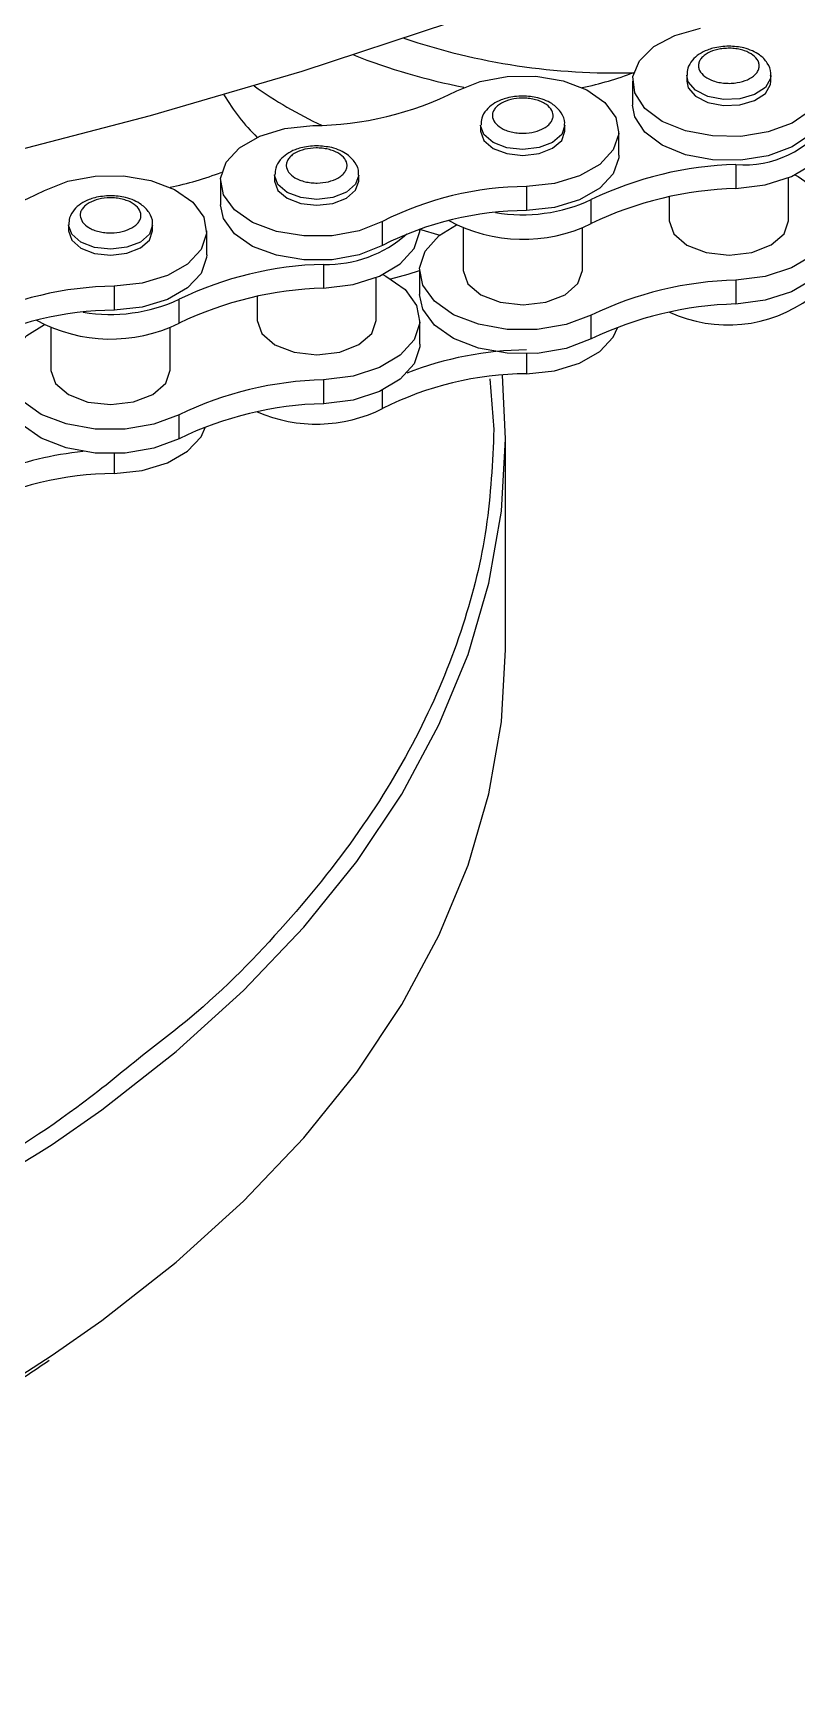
# Model space of a CAD drawing. Header units: millimetres. Extents: x 334 to 3694, y 0 to 2376.
# Drawn here: x 2638.38 to 2657.91, y 1122.72 to 1165.3 of the extents above; entities that cross this region are included whole.
import ezdxf

# ---------------------------------------------------------------- set-up
doc = ezdxf.new("R2010")
doc.units = ezdxf.units.MM
doc.header["$LTSCALE"] = 3
doc.layers.add('1_외형선', color=7, linetype='Continuous', lineweight=25)

msp = doc.modelspace()

# ---------------------------------------------------------------- linework, layer by layer
at = {"layer": '1_외형선'}
for p, q in [((2653.711, 1164.068), (2653.711, 1163.456)), ((2655.094, 1164.22), (2655.094, 1164.068)), ((2657.248, 1164.068), (2657.248, 1164.22)), ((2649.824, 1162.944), (2649.824, 1162.792)), ((2651.978, 1162.792), (2651.978, 1162.944)), ((2653.361, 1162.18), (2653.361, 1162.792)), ((2656.351, 1161.935), (2656.351, 1161.323)), ((2643.171, 1161.516), (2643.171, 1160.904)), ((2644.554, 1161.668), (2644.554, 1161.516)), ((2646.708, 1161.516), (2646.708, 1161.668)), ((2657.695, 1160.501), (2657.695, 1161.599)), ((2650.998, 1161.373), (2650.998, 1160.761)), ((2654.647, 1161.114), (2654.647, 1160.501)), ((2652.654, 1160.428), (2652.654, 1161.04)), ((2639.283, 1160.392), (2639.283, 1160.24)), ((2641.437, 1160.24), (2641.437, 1160.392)), ((2642.82, 1159.628), (2642.82, 1160.24)), ((2647.316, 1159.869), (2647.316, 1160.482)), ((2648.264, 1160.285), (2648.78, 1160.133)), ((2649.377, 1160.323), (2649.377, 1159.225)), ((2652.425, 1159.225), (2652.425, 1160.323)), ((2645.81, 1159.383), (2645.81, 1158.771)), ((2647.155, 1157.949), (2647.155, 1159.047)), ((2648.261, 1159.225), (2648.261, 1158.613)), ((2656.351, 1158.981), (2656.351, 1158.368)), ((2640.457, 1158.821), (2640.457, 1158.209)), ((2644.107, 1158.562), (2644.107, 1157.949)), ((2642.113, 1157.876), (2642.113, 1158.488)), ((2638.836, 1157.771), (2638.836, 1156.673)), ((2641.884, 1156.673), (2641.884, 1157.771)), ((2648.271, 1157.337), (2648.271, 1157.949)), ((2652.654, 1157.473), (2652.654, 1158.086)), ((2650.998, 1157.09), (2650.998, 1156.582)), ((2645.81, 1156.429), (2645.81, 1155.816)), ((2650.062, 1156.454), (2650.164, 1155.16)), ((2650.464, 1154.915), (2650.381, 1156.548)), ((2647.316, 1155.69), (2647.316, 1156.164)), ((2642.113, 1154.921), (2642.113, 1155.534)), ((2650.464, 1149.526), (2650.464, 1154.915)), ((2640.457, 1154.538), (2640.457, 1154.03))]:
    msp.add_line(p, q, dxfattribs=at)
at = {"layer": '1_외형선', "flags": 128}
for points in [[(2659.665, 1169.919), (2656.241, 1168.371), (2652.691, 1166.92), (2649.025, 1165.569), (2645.249, 1164.322), (2641.374, 1163.182), (2637.407, 1162.152), (2633.36, 1161.233), (2629.24, 1160.429), (2625.057, 1159.74), (2620.822, 1159.168), (2616.543, 1158.716), (2612.232, 1158.383), (2607.898, 1158.171), (2603.552, 1158.08), (2599.203, 1158.11), (2594.861, 1158.262), (2590.537, 1158.534), (2586.648, 1158.885)], [(2658.261, 1163.319), (2657.791, 1162.999), (2657.179, 1162.772), (2656.478, 1162.659), (2655.751, 1162.669), (2655.061, 1162.801), (2654.468, 1163.043), (2654.023, 1163.376), (2653.767, 1163.769), (2653.72, 1164.188), (2653.888, 1164.596), (2654.255, 1164.958), (2654.79, 1165.243), (2655.445, 1165.425)], [(2649.215, 1163.826), (2649.813, 1164.066), (2650.506, 1164.194), (2651.233, 1164.199), (2651.931, 1164.082), (2652.539, 1163.852), (2653.004, 1163.529), (2653.285, 1163.142), (2653.358, 1162.724), (2653.216, 1162.312), (2652.872, 1161.942), (2652.356, 1161.647), (2651.712, 1161.451), (2650.998, 1161.373)], [(2655.319, 1163.84), (2655.132, 1164.057), (2655.094, 1164.226)], [(2655.094, 1164.068), (2655.132, 1163.905), (2655.319, 1163.688)], [(2657.248, 1164.215), (2657.24, 1164.141), (2657.106, 1163.911), (2656.83, 1163.728), (2656.453, 1163.62), (2656.034, 1163.603), (2655.636, 1163.681), (2655.319, 1163.84)], [(2655.319, 1163.688), (2655.636, 1163.529), (2656.034, 1163.451), (2656.453, 1163.468), (2656.83, 1163.576), (2657.106, 1163.759), (2657.24, 1163.989), (2657.248, 1164.068)], [(2658.261, 1162.707), (2657.791, 1162.387), (2657.179, 1162.16), (2656.478, 1162.047), (2655.751, 1162.056), (2655.061, 1162.188), (2654.468, 1162.431), (2654.023, 1162.763), (2653.767, 1163.156), (2653.711, 1163.456)], [(2647.316, 1160.482), (2646.719, 1160.242), (2646.026, 1160.114), (2645.299, 1160.109), (2644.601, 1160.226), (2643.993, 1160.457), (2643.528, 1160.779), (2643.246, 1161.166), (2643.174, 1161.584), (2643.315, 1161.996), (2643.66, 1162.366), (2644.176, 1162.661), (2644.82, 1162.857), (2645.534, 1162.935)], [(2649.908, 1162.703), (2649.824, 1162.941), (2649.824, 1162.949)], [(2649.824, 1162.792), (2649.824, 1162.789), (2649.908, 1162.552)], [(2651.978, 1162.942), (2651.898, 1162.709), (2651.666, 1162.506), (2651.318, 1162.371), (2650.906, 1162.322), (2650.493, 1162.368), (2650.143, 1162.502), (2649.908, 1162.703)], [(2649.908, 1162.552), (2650.143, 1162.35), (2650.493, 1162.217), (2650.906, 1162.17), (2651.318, 1162.219), (2651.666, 1162.354), (2651.898, 1162.557), (2651.978, 1162.792)], [(2656.351, 1161.323), (2657.102, 1161.417), (2657.775, 1161.632), (2658.311, 1161.95), (2658.666, 1162.344), (2658.809, 1162.78), (2658.811, 1162.843)], [(2653.361, 1162.18), (2653.358, 1162.112), (2653.216, 1161.7), (2652.872, 1161.33), (2652.356, 1161.034), (2651.712, 1160.839), (2650.998, 1160.761)], [(2638.675, 1161.274), (2639.272, 1161.514), (2639.965, 1161.642), (2640.692, 1161.647), (2641.39, 1161.53), (2641.998, 1161.3), (2642.464, 1160.977), (2642.745, 1160.59), (2642.818, 1160.172), (2642.676, 1159.76), (2642.332, 1159.39), (2641.815, 1159.095), (2641.172, 1158.899), (2640.457, 1158.821)], [(2644.638, 1161.427), (2644.554, 1161.665), (2644.554, 1161.673)], [(2644.554, 1161.516), (2644.554, 1161.513), (2644.638, 1161.276)], [(2646.708, 1161.666), (2646.628, 1161.433), (2646.396, 1161.23), (2646.047, 1161.095), (2645.636, 1161.046), (2645.223, 1161.092), (2644.873, 1161.226), (2644.638, 1161.427)], [(2644.638, 1161.276), (2644.873, 1161.074), (2645.223, 1160.941), (2645.636, 1160.894), (2646.047, 1160.943), (2646.396, 1161.078), (2646.628, 1161.281), (2646.708, 1161.516)], [(2657.861, 1161.672), (2657.942, 1161.632), (2658.431, 1161.289), (2658.729, 1160.88), (2658.809, 1160.438), (2658.666, 1160.002), (2658.311, 1159.609), (2657.775, 1159.291), (2657.102, 1159.075), (2656.351, 1158.981)], [(2647.316, 1159.869), (2646.719, 1159.63), (2646.026, 1159.502), (2645.299, 1159.496), (2644.601, 1159.614), (2643.993, 1159.844), (2643.528, 1160.167), (2643.246, 1160.554), (2643.171, 1160.904)], [(2639.367, 1160.152), (2639.283, 1160.389), (2639.284, 1160.397)], [(2639.283, 1160.24), (2639.283, 1160.237), (2639.367, 1160)], [(2641.437, 1160.39), (2641.357, 1160.157), (2641.125, 1159.954), (2640.777, 1159.819), (2640.365, 1159.77), (2639.953, 1159.817), (2639.602, 1159.95), (2639.367, 1160.152)], [(2639.367, 1160), (2639.602, 1159.799), (2639.953, 1159.665), (2640.365, 1159.618), (2640.777, 1159.667), (2641.125, 1159.802), (2641.357, 1160.005), (2641.437, 1160.24)], [(2645.81, 1158.771), (2646.562, 1158.865), (2647.234, 1159.08), (2647.77, 1159.398), (2648.125, 1159.792), (2648.269, 1160.228), (2648.271, 1160.291)], [(2652.654, 1158.086), (2652.011, 1157.843), (2651.274, 1157.717), (2650.505, 1157.719), (2649.769, 1157.848), (2649.13, 1158.095), (2648.641, 1158.438), (2648.344, 1158.847), (2648.263, 1159.288), (2648.407, 1159.724), (2648.761, 1160.118), (2649.211, 1160.396)], [(2654.647, 1160.501), (2654.647, 1160.497), (2654.766, 1160.161)], [(2654.766, 1160.161), (2655.098, 1159.877), (2655.594, 1159.687), (2656.178, 1159.622), (2656.761, 1159.69), (2657.254, 1159.882), (2657.582, 1160.168), (2657.695, 1160.501)], [(2658.811, 1159.889), (2658.809, 1159.826), (2658.666, 1159.39), (2658.311, 1158.996), (2657.775, 1158.678), (2657.102, 1158.463), (2656.351, 1158.368)], [(2642.82, 1159.628), (2642.818, 1159.56), (2642.676, 1159.148), (2642.332, 1158.778), (2641.815, 1158.482), (2641.172, 1158.287), (2640.457, 1158.209)], [(2647.321, 1159.12), (2647.402, 1159.08), (2647.891, 1158.737), (2648.188, 1158.328), (2648.269, 1157.886), (2648.125, 1157.45), (2647.77, 1157.057), (2647.234, 1156.739), (2646.562, 1156.523), (2645.81, 1156.429)], [(2647.524, 1159.012), (2647.975, 1159.135), (2648.261, 1159.229)], [(2649.377, 1159.225), (2649.377, 1159.222), (2649.496, 1158.885)], [(2649.496, 1158.885), (2649.828, 1158.601), (2650.324, 1158.411), (2650.908, 1158.346), (2651.49, 1158.414), (2651.983, 1158.606), (2652.312, 1158.892), (2652.425, 1159.225)], [(2652.654, 1157.473), (2652.011, 1157.23), (2651.274, 1157.104), (2650.505, 1157.106), (2649.769, 1157.236), (2649.13, 1157.483), (2648.641, 1157.825), (2648.344, 1158.234), (2648.261, 1158.613)], [(2642.113, 1155.534), (2641.47, 1155.291), (2640.733, 1155.165), (2639.964, 1155.167), (2639.229, 1155.297), (2638.59, 1155.543), (2638.101, 1155.886), (2637.803, 1156.295), (2637.723, 1156.736), (2637.866, 1157.172), (2638.221, 1157.566), (2638.671, 1157.844)], [(2644.107, 1157.949), (2644.107, 1157.946), (2644.225, 1157.609)], [(2644.225, 1157.609), (2644.558, 1157.325), (2645.054, 1157.135), (2645.637, 1157.07), (2646.22, 1157.138), (2646.713, 1157.33), (2647.041, 1157.616), (2647.155, 1157.949)], [(2650.998, 1156.582), (2651.712, 1156.66), (2652.356, 1156.855), (2652.872, 1157.151), (2653.216, 1157.521), (2653.33, 1157.774)], [(2648.271, 1157.337), (2648.269, 1157.274), (2648.125, 1156.838), (2647.77, 1156.444), (2647.234, 1156.126), (2646.562, 1155.911), (2645.81, 1155.816)], [(2638.836, 1156.673), (2638.836, 1156.67), (2638.955, 1156.333)], [(2638.955, 1156.333), (2639.288, 1156.049), (2639.783, 1155.859), (2640.367, 1155.794), (2640.95, 1155.862), (2641.443, 1156.054), (2641.771, 1156.34), (2641.884, 1156.673)], [(2642.113, 1154.921), (2641.47, 1154.678), (2640.733, 1154.552), (2639.964, 1154.554), (2639.229, 1154.684), (2638.59, 1154.931), (2638.101, 1155.273), (2637.803, 1155.683), (2637.72, 1156.061)], [(2640.457, 1154.03), (2641.172, 1154.108), (2641.815, 1154.303), (2642.332, 1154.599), (2642.676, 1154.969), (2642.789, 1155.222)], [(2638.865, 1136.853), (2640.135, 1137.742), (2642.037, 1139.233), (2643.764, 1140.794), (2645.305, 1142.418), (2646.655, 1144.098), (2647.808, 1145.826), (2648.759, 1147.595), (2649.502, 1149.396), (2650.036, 1151.222), (2650.357, 1153.065), (2650.464, 1154.915)], [(2638.865, 1131.464), (2640.135, 1132.353), (2642.037, 1133.844), (2643.764, 1135.405), (2645.305, 1137.029), (2646.655, 1138.709), (2647.808, 1140.437), (2648.759, 1142.206), (2649.502, 1144.007), (2650.036, 1145.833), (2650.357, 1147.675), (2650.464, 1149.526)], [(2614.627, 1122.721), (2616.685, 1123.061), (2619.716, 1123.668), (2622.669, 1124.391), (2625.532, 1125.226), (2628.292, 1126.17), (2630.937, 1127.218), (2633.454, 1128.366), (2635.833, 1129.608), (2638.064, 1130.939), (2638.865, 1131.464)]]:
    msp.add_lwpolyline(points, dxfattribs=at)
at = {"layer": '1_외형선'}
for centre, radius, start, end in [((2653.262, 1181.139), 16.857, 251.3178, 271.628), ((2652.574, 1179.964), 16.36, 248.4846, 258.8006), ((2650.683, 1172.306), 8.576, 281.6988, 290.8996), ((2648.013, 1166.557), 5.535, 210.8247, 225.1532), ((2650.535, 1173.122), 11.245, 234.663, 244.8615), ((2645.489, 1171.171), 8.236, 270.3158, 296.904), ((2656.56, 1164.544), 2.617, 265.4127, 326.0287), ((2656.572, 1152.941), 8.997, 91.406, 115.8138), ((2640.143, 1169.754), 8.576, 281.6988, 290.8996), ((2634.948, 1168.619), 8.236, 270.3158, 296.904), ((2651.043, 1153.137), 8.236, 90.3158, 116.904), ((2656.572, 1152.328), 8.997, 91.406, 115.8138), ((2651.043, 1152.525), 8.236, 90.3158, 116.904), ((2650.896, 1164.829), 4.177, 260.4391, 294.8902), ((2650.906, 1164), 3.977, 241.4983, 296.0747), ((2645.887, 1162.468), 3.086, 268.5825, 311.6345), ((2646.031, 1150.389), 8.997, 91.406, 115.8138), ((2656.572, 1149.986), 8.997, 91.406, 115.8138), ((2640.503, 1150.585), 8.236, 90.3158, 116.904), ((2646.031, 1149.776), 8.997, 91.406, 115.8138), ((2656.146, 1161.394), 3.562, 245.1756, 306.4329), ((2640.503, 1149.973), 8.236, 90.3158, 116.904), ((2640.355, 1162.278), 4.177, 260.4391, 294.8902), ((2656.572, 1149.374), 8.997, 91.406, 115.8138), ((2640.365, 1161.448), 3.977, 241.4983, 296.0747), ((2651.089, 1148.606), 8.589, 90.6096, 111.5337), ((2646.031, 1147.434), 8.997, 91.406, 115.8138), ((2651.043, 1148.346), 8.236, 90.3158, 116.904), ((2646.031, 1146.822), 8.997, 91.406, 115.8138), ((2645.625, 1159.116), 3.821, 246.636, 296.2821), ((2640.473, 1146.285), 8.346, 95.5839, 111.6359), ((2640.503, 1145.794), 8.236, 90.3158, 116.904), ((2606.998, 1187.256), 59.632, 277.52651, 302.30288)]:
    msp.add_arc(centre, radius, start, end, dxfattribs=at)
for points, knots in [([(2656.171, 1164.968), (2656.033, 1164.959), (2655.84, 1164.945), (2655.59, 1164.861), (2655.403, 1164.765), (2655.23, 1164.61), (2655.112, 1164.425), (2655.107, 1164.287), (2655.105, 1164.229)], [0, 0, 0, 0, 0.259313, 0.360287, 0.524749, 0.692737, 0.869619, 1, 1, 1, 1]), ([(2655.556, 1164.191), (2655.505, 1164.239), (2655.425, 1164.314), (2655.391, 1164.431), (2655.395, 1164.522), (2655.431, 1164.612), (2655.517, 1164.719), (2655.685, 1164.829), (2655.911, 1164.894), (2656.112, 1164.915), (2656.271, 1164.913), (2656.426, 1164.892), (2656.611, 1164.842), (2656.801, 1164.746), (2656.915, 1164.615), (2656.952, 1164.499), (2656.947, 1164.407), (2656.911, 1164.318), (2656.825, 1164.211), (2656.658, 1164.101), (2656.432, 1164.035), (2656.231, 1164.014), (2656.072, 1164.017), (2655.917, 1164.038), (2655.729, 1164.086), (2655.624, 1164.15), (2655.556, 1164.191)], [0, 0, 0, 0, 0.059861, 0.092397, 0.125, 0.157537, 0.190139, 0.25, 0.309861, 0.342397, 0.375, 0.407537, 0.440139, 0.5, 0.559861, 0.592397, 0.625, 0.657537, 0.690139, 0.75, 0.809861, 0.842397, 0.875, 0.907537, 0.940139, 1, 1, 1, 1]), ([(2657.238, 1164.213), (2657.241, 1164.234), (2657.258, 1164.346), (2657.164, 1164.549), (2656.989, 1164.733), (2656.774, 1164.853), (2656.515, 1164.945), (2656.302, 1164.96), (2656.171, 1164.968)], [0, 0, 0, 0, 0.047905, 0.250256, 0.462039, 0.606247, 0.75749, 1, 1, 1, 1]), ([(2650.901, 1163.692), (2650.762, 1163.683), (2650.57, 1163.669), (2650.319, 1163.585), (2650.133, 1163.489), (2649.96, 1163.335), (2649.842, 1163.148), (2649.836, 1163.01), (2649.834, 1162.95)], [0, 0, 0, 0, 0.258784, 0.359552, 0.523678, 0.691323, 0.867845, 1, 1, 1, 1]), ([(2650.184, 1163.015), (2650.156, 1163.07), (2650.113, 1163.154), (2650.132, 1163.272), (2650.177, 1163.36), (2650.252, 1163.441), (2650.383, 1163.532), (2650.593, 1163.613), (2650.841, 1163.643), (2651.044, 1163.633), (2651.197, 1163.607), (2651.338, 1163.564), (2651.495, 1163.488), (2651.635, 1163.367), (2651.687, 1163.224), (2651.671, 1163.106), (2651.625, 1163.018), (2651.55, 1162.937), (2651.42, 1162.846), (2651.209, 1162.765), (2650.961, 1162.735), (2650.758, 1162.745), (2650.605, 1162.771), (2650.464, 1162.814), (2650.305, 1162.889), (2650.232, 1162.966), (2650.184, 1163.015)], [0, 0, 0, 0, 0.059861, 0.092397, 0.125, 0.157537, 0.190139, 0.25, 0.309861, 0.342397, 0.375, 0.407537, 0.440139, 0.5, 0.559861, 0.592397, 0.625, 0.657537, 0.690139, 0.75, 0.809861, 0.842397, 0.875, 0.907537, 0.940139, 1, 1, 1, 1]), ([(2651.968, 1162.941), (2651.971, 1162.961), (2651.988, 1163.071), (2651.894, 1163.273), (2651.718, 1163.457), (2651.504, 1163.577), (2651.245, 1163.669), (2651.032, 1163.684), (2650.901, 1163.692)], [0, 0, 0, 0, 0.045172, 0.248104, 0.460494, 0.605116, 0.756794, 1, 1, 1, 1]), ([(2645.631, 1162.416), (2645.492, 1162.407), (2645.3, 1162.393), (2645.049, 1162.309), (2644.862, 1162.213), (2644.689, 1162.059), (2644.571, 1161.872), (2644.566, 1161.734), (2644.564, 1161.674)], [0, 0, 0, 0, 0.258784, 0.359552, 0.523678, 0.691323, 0.867845, 1, 1, 1, 1]), ([(2644.914, 1161.739), (2644.886, 1161.794), (2644.843, 1161.878), (2644.862, 1161.996), (2644.907, 1162.084), (2644.981, 1162.165), (2645.112, 1162.256), (2645.323, 1162.337), (2645.571, 1162.367), (2645.774, 1162.357), (2645.927, 1162.331), (2646.068, 1162.288), (2646.224, 1162.212), (2646.365, 1162.091), (2646.417, 1161.948), (2646.4, 1161.83), (2646.355, 1161.742), (2646.28, 1161.661), (2646.149, 1161.57), (2645.939, 1161.489), (2645.691, 1161.459), (2645.488, 1161.469), (2645.335, 1161.495), (2645.194, 1161.538), (2645.035, 1161.613), (2644.962, 1161.69), (2644.914, 1161.739)], [0, 0, 0, 0, 0.059861, 0.092397, 0.125, 0.157537, 0.190139, 0.25, 0.309861, 0.342397, 0.375, 0.407537, 0.440139, 0.5, 0.559861, 0.592397, 0.625, 0.657537, 0.690139, 0.75, 0.809861, 0.842397, 0.875, 0.907537, 0.940139, 1, 1, 1, 1]), ([(2646.698, 1161.665), (2646.701, 1161.685), (2646.718, 1161.795), (2646.623, 1161.997), (2646.448, 1162.181), (2646.234, 1162.301), (2645.975, 1162.393), (2645.762, 1162.408), (2645.631, 1162.416)], [0, 0, 0, 0, 0.045172, 0.248104, 0.460494, 0.605116, 0.756794, 1, 1, 1, 1]), ([(2640.36, 1161.141), (2640.222, 1161.131), (2640.029, 1161.117), (2639.779, 1161.033), (2639.592, 1160.937), (2639.419, 1160.783), (2639.301, 1160.596), (2639.296, 1160.458), (2639.294, 1160.398)], [0, 0, 0, 0, 0.258784, 0.359552, 0.523678, 0.691323, 0.867845, 1, 1, 1, 1]), ([(2639.644, 1160.463), (2639.616, 1160.518), (2639.572, 1160.602), (2639.591, 1160.72), (2639.636, 1160.808), (2639.711, 1160.889), (2639.842, 1160.98), (2640.053, 1161.061), (2640.3, 1161.091), (2640.504, 1161.081), (2640.657, 1161.055), (2640.798, 1161.012), (2640.954, 1160.936), (2641.094, 1160.815), (2641.146, 1160.672), (2641.13, 1160.554), (2641.085, 1160.466), (2641.01, 1160.385), (2640.879, 1160.294), (2640.668, 1160.213), (2640.421, 1160.183), (2640.217, 1160.193), (2640.064, 1160.219), (2639.924, 1160.262), (2639.765, 1160.337), (2639.691, 1160.414), (2639.644, 1160.463)], [0, 0, 0, 0, 0.059861, 0.092397, 0.125, 0.157537, 0.190139, 0.25, 0.309861, 0.342397, 0.375, 0.407537, 0.440139, 0.5, 0.559861, 0.592397, 0.625, 0.657537, 0.690139, 0.75, 0.809861, 0.842397, 0.875, 0.907537, 0.940139, 1, 1, 1, 1]), ([(2641.428, 1160.389), (2641.431, 1160.409), (2641.447, 1160.519), (2641.353, 1160.721), (2641.178, 1160.905), (2640.963, 1161.025), (2640.705, 1161.117), (2640.492, 1161.132), (2640.36, 1161.141)], [0, 0, 0, 0, 0.045172, 0.248104, 0.460494, 0.605116, 0.756794, 1, 1, 1, 1]), ([(2650.164, 1155.16), (2650.126, 1154.321), (2650.049, 1152.641), (2649.419, 1150.104), (2648.385, 1147.551), (2646.88, 1144.989), (2644.881, 1142.485), (2642.971, 1140.513), (2641.586, 1139.448), (2641.174, 1139.131)], [0, 0, 0, 0, 0.147035, 0.294075, 0.447985, 0.605803, 0.766892, 0.930524, 1, 1, 1, 1]), ([(2641.174, 1139.131), (2640.627, 1138.683), (2639.132, 1137.459), (2636.242, 1135.659), (2632.593, 1133.746), (2628.625, 1132.079), (2624.434, 1130.661), (2620.075, 1129.537), (2616.847, 1128.849), (2615.06, 1128.614), (2614.794, 1128.579)], [0, 0, 0, 0, 0.086875, 0.237491, 0.388107, 0.537922, 0.68616, 0.832094, 0.975064, 1, 1, 1, 1]), ([(2636.473, 1129.884), (2636.89, 1130.125), (2637.697, 1130.589), (2638.433, 1131.091), (2638.788, 1131.333)], [0, 0, 0, 0, 0.517988, 1, 1, 1, 1])]:
    msp.add_open_spline(points, degree=3, knots=knots, dxfattribs=at)

doc.saveas('drawing.dxf')
